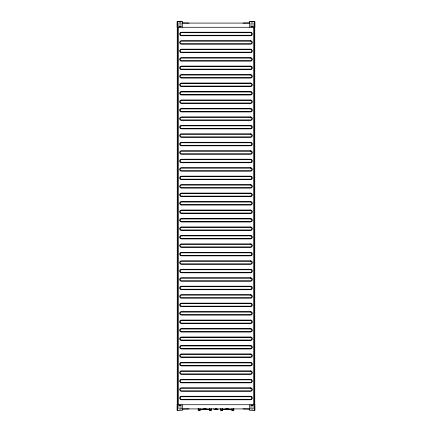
<?xml version="1.0" encoding="UTF-8"?>
<svg xmlns="http://www.w3.org/2000/svg" width="432" height="432" viewBox="0 0 432 432"><rect width="100%" height="100%" fill="white"/><g stroke="black" fill="none" stroke-linecap="round" stroke-linejoin="round"><path stroke-width="0.65" d="M177.282 404.73L177.282 27.27M205.384 409.212L205.465 409.531L205.767 409.212M227.534 408.753L227.615 409.531L227.918 408.753M253.924 410.238L254.718 410.238L254.718 21.762L249.718 21.6L254.88 21.6L254.88 27.27L177.12 27.27L177.12 21.6L182.282 21.6L182.282 27.27M254.718 404.73L254.718 27.27M177.331 409.563L177.331 409.963M254.669 409.963L254.669 409.563M208.688 409.477L206.188 409.682L209.736 409.477M200.119 409.682L202.365 409.682L202.943 409.104C206.08 408.218 207.128 409.849 209.736 409.682M230.839 409.477L228.339 409.682L231.881 409.525M223.312 409.477L225.542 409.73L226.395 409.104L225.747 409.525L222.264 409.682L224.51 409.682L225.094 409.104C228.231 408.218 229.279 409.849 231.881 409.682M201.161 409.477L203.391 409.73L203.926 409.423M199.681 409.844L198.855 409.844M209.704 408.91L209.612 410.319L210.184 410.162M210.994 409.844L210.168 409.844M221.832 409.844L221.006 409.844M233.145 409.844L232.319 409.844M232.335 410.162L231.757 410.319L232.335 410.227M199.028 409.282L198.234 409.72L200.621 409.72L199.028 409.282L199.093 410.173L199.444 410.173L199.508 409.282M220.379 409.487L222.772 409.487L221.659 409.919L220.379 409.72M233.766 409.72L231.379 409.72L232.492 409.282L233.766 409.487M199.665 410L200.151 409.914L200.151 409.228L198.202 409.228M210.341 409.282L209.228 409.72L211.621 409.72L210.341 409.282L210.406 410.173L210.757 410.173L210.821 409.282M222.302 409.914L221.816 410.319M182.282 21.762L177.282 21.762L177.282 410.238L178.076 410.238M182.282 22.928L188.973 23.09M249.718 22.928L243.027 23.09M182.282 23.09L249.718 23.09M178.778 26.811L181.202 26.811M250.798 26.811L253.222 26.811M178.778 405.189L181.202 405.189M250.798 405.189L253.222 405.189M181.931 408.91L250.036 408.91M182.282 409.072L188.973 408.91M197.996 409.072L198.634 409.072M200.227 409.072L200.545 409.072M209.309 409.072L209.763 409.072M211.459 409.072L211.858 409.072M220.142 409.072L220.541 409.072M222.237 409.072L222.691 409.072M231.455 409.072L231.773 409.072M233.366 409.072L234.004 409.072M249.718 409.072L243.027 408.91M198.153 409.12L198.472 409.12M209.466 409.12L209.763 409.12M222.237 409.12L222.534 409.12M233.528 409.12L233.847 409.12M204.082 409.212L204.466 409.212M209.698 409.228L211.648 409.228M215.422 409.228L215.422 408.91L218.074 409.244L218.074 409.563L213.608 409.228L213.608 408.91M220.352 409.228L222.302 409.228M227.534 409.212L227.918 409.212M233.798 409.228L231.849 409.228L231.849 409.914L232.335 410M202.624 409.423L207.225 409.423M224.775 409.423L229.376 409.423M200.119 409.525L203.661 409.682M199.665 410.162L200.243 410.319L199.665 410.227M221.816 410.162L222.388 410.319L222.296 408.91M209.704 410.227L210.184 410.227M221.816 410.227L222.296 410.227M209.698 409.914L210.184 410.319M216.756 408.98L216.481 408.91A2.759 1.949 -90 0 1 215.519 408.91M229.057 409.104L229.635 409.682M206.906 409.104L207.49 409.682M206.253 409.525L205.675 408.942L206.188 409.682M225.094 409.104L224.51 409.682M202.943 409.104L202.365 409.682M253.606 27.27L253.606 404.73M249.912 408.91L249.912 409.212M249.718 21.762L249.718 27.27M249.718 404.73L249.718 410.4L254.88 410.4L254.88 404.73L177.12 404.73L177.12 410.4L182.282 410.4L182.282 404.73M233.55 409.228L233.55 408.91L233.528 410.319L233.129 410.319L233.129 409.228M232.972 409.282L232.907 410.173L232.556 410.173L232.492 409.282M232.335 409.228L232.335 410.319M232.016 408.91L232.016 409.228M231.471 409.444L231.471 409.763M226.616 409.212L226.535 409.531L226.233 409.212M222.68 409.444L222.68 409.763M222.615 409.46L222.615 409.747M222.134 408.91L222.134 409.228M221.659 409.282L221.594 410.173L221.243 410.173L221.179 409.282M221.022 409.228L221.022 410.319L220.622 410.319L220.482 408.91L220.601 409.228M216.167 409.244L216.167 409.563M211.399 409.228L211.518 408.91L211.378 410.319L210.978 410.319L210.978 409.228M209.866 408.91L209.866 409.228M209.32 409.444L209.32 409.763M204.466 408.753L204.385 409.531L204.082 408.753M200.529 409.444L200.529 409.763M200.464 409.46L200.464 409.747M199.984 408.91L199.984 409.228M199.665 409.228L199.665 410.319M198.871 409.228L198.871 410.319L198.472 410.319L198.337 408.91L198.45 409.228M182.088 408.91L182.088 409.212M178.394 27.27L178.394 404.73M233.366 409.601A0.637 0.637 0 0 1 232.178 409.919M221.735 410.157A0.637 0.637 0 0 1 220.779 409.601M199.822 409.919A0.637 0.637 0 0 1 198.634 409.601M211.221 409.601A0.637 0.637 0 0 1 210.265 410.157M250.544 32.233L181.456 32.233A1.755 1.755 0 0 0 179.701 33.988A1.755 1.755 0 0 0 181.456 35.737L250.544 35.737A1.755 1.755 0 0 0 252.299 33.988A1.755 1.755 0 0 0 250.544 32.233M250.544 32.713L181.456 32.713A1.274 1.274 0 0 0 180.182 33.988A1.274 1.274 0 0 0 181.456 35.262L250.544 35.262A1.274 1.274 0 0 0 251.818 33.988A1.274 1.274 0 0 0 250.544 32.713M250.544 40.7L181.456 40.7A1.755 1.755 0 0 0 179.701 42.449A1.755 1.755 0 0 0 181.456 44.204L250.544 44.204A1.755 1.755 0 0 0 252.299 42.449A1.755 1.755 0 0 0 250.544 40.7M250.544 41.175L181.456 41.175A1.274 1.274 0 0 0 180.182 42.449A1.274 1.274 0 0 0 181.456 43.724L250.544 43.724A1.274 1.274 0 0 0 251.818 42.449A1.274 1.274 0 0 0 250.544 41.175M250.544 49.167L181.456 49.167A1.755 1.755 0 0 0 179.701 50.917A1.755 1.755 0 0 0 181.456 52.672L250.544 52.672A1.755 1.755 0 0 0 252.299 50.917A1.755 1.755 0 0 0 250.544 49.167M250.544 49.642L181.456 49.642A1.274 1.274 0 0 0 180.182 50.917A1.274 1.274 0 0 0 181.456 52.191L250.544 52.191A1.274 1.274 0 0 0 251.818 50.917A1.274 1.274 0 0 0 250.544 49.642M250.544 57.629L181.456 57.629A1.755 1.755 0 0 0 179.701 59.384A1.755 1.755 0 0 0 181.456 61.133L250.544 61.133A1.755 1.755 0 0 0 252.299 59.384A1.755 1.755 0 0 0 250.544 57.629M250.544 58.109L181.456 58.109A1.274 1.274 0 0 0 180.182 59.384A1.274 1.274 0 0 0 181.456 60.658L250.544 60.658A1.274 1.274 0 0 0 251.818 59.384A1.274 1.274 0 0 0 250.544 58.109M250.544 66.096L181.456 66.096A1.755 1.755 0 0 0 179.701 67.851A1.755 1.755 0 0 0 181.456 69.601L250.544 69.601A1.755 1.755 0 0 0 252.299 67.851A1.755 1.755 0 0 0 250.544 66.096M250.544 66.577L181.456 66.577A1.274 1.274 0 0 0 180.182 67.851A1.274 1.274 0 0 0 181.456 69.125L250.544 69.125A1.274 1.274 0 0 0 251.818 67.851A1.274 1.274 0 0 0 250.544 66.577M250.544 74.563L181.456 74.563A1.755 1.755 0 0 0 179.701 76.313A1.755 1.755 0 0 0 181.456 78.068L250.544 78.068A1.755 1.755 0 0 0 252.299 76.313A1.755 1.755 0 0 0 250.544 74.563M250.544 75.038L181.456 75.038A1.274 1.274 0 0 0 180.182 76.313A1.274 1.274 0 0 0 181.456 77.587L250.544 77.587A1.274 1.274 0 0 0 251.818 76.313A1.274 1.274 0 0 0 250.544 75.038M250.544 83.025L181.456 83.025A1.755 1.755 0 0 0 179.701 84.78A1.755 1.755 0 0 0 181.456 86.535L250.544 86.535A1.755 1.755 0 0 0 252.299 84.78A1.755 1.755 0 0 0 250.544 83.025M250.544 83.506L181.456 83.506A1.274 1.274 0 0 0 180.182 84.78A1.274 1.274 0 0 0 181.456 86.054L250.544 86.054A1.274 1.274 0 0 0 251.818 84.78A1.274 1.274 0 0 0 250.544 83.506M250.544 91.492L181.456 91.492A1.755 1.755 0 0 0 179.701 93.247A1.755 1.755 0 0 0 181.456 94.997L250.544 94.997A1.755 1.755 0 0 0 252.299 93.247A1.755 1.755 0 0 0 250.544 91.492M250.544 91.973L181.456 91.973A1.274 1.274 0 0 0 180.182 93.247A1.274 1.274 0 0 0 181.456 94.522L250.544 94.522A1.274 1.274 0 0 0 251.818 93.247A1.274 1.274 0 0 0 250.544 91.973M250.544 99.959L181.456 99.959A1.755 1.755 0 0 0 179.701 101.714A1.755 1.755 0 0 0 181.456 103.464L250.544 103.464A1.755 1.755 0 0 0 252.299 101.714A1.755 1.755 0 0 0 250.544 99.959M250.544 100.435L181.456 100.435A1.274 1.274 0 0 0 180.182 101.714A1.274 1.274 0 0 0 181.456 102.989L250.544 102.989A1.274 1.274 0 0 0 251.818 101.714A1.274 1.274 0 0 0 250.544 100.435M250.544 108.427L181.456 108.427A1.755 1.755 0 0 0 179.701 110.176A1.755 1.755 0 0 0 181.456 111.931L250.544 111.931A1.755 1.755 0 0 0 252.299 110.176A1.755 1.755 0 0 0 250.544 108.427M250.544 108.902L181.456 108.902A1.274 1.274 0 0 0 180.182 110.176A1.274 1.274 0 0 0 181.456 111.451L250.544 111.451A1.274 1.274 0 0 0 251.818 110.176A1.274 1.274 0 0 0 250.544 108.902M250.544 116.888L181.456 116.888A1.755 1.755 0 0 0 179.701 118.643A1.755 1.755 0 0 0 181.456 120.398L250.544 120.398A1.755 1.755 0 0 0 252.299 118.643A1.755 1.755 0 0 0 250.544 116.888M250.544 117.369L181.456 117.369A1.274 1.274 0 0 0 180.182 118.643A1.274 1.274 0 0 0 181.456 119.918L250.544 119.918A1.274 1.274 0 0 0 251.818 118.643A1.274 1.274 0 0 0 250.544 117.369M250.544 125.356L181.456 125.356A1.755 1.755 0 0 0 179.701 127.111A1.755 1.755 0 0 0 181.456 128.86L250.544 128.86A1.755 1.755 0 0 0 252.299 127.111A1.755 1.755 0 0 0 250.544 125.356M250.544 125.836L181.456 125.836A1.274 1.274 0 0 0 180.182 127.111A1.274 1.274 0 0 0 181.456 128.385L250.544 128.385A1.274 1.274 0 0 0 251.818 127.111A1.274 1.274 0 0 0 250.544 125.836M250.544 133.823L181.456 133.823A1.755 1.755 0 0 0 179.701 135.572A1.755 1.755 0 0 0 181.456 137.327L250.544 137.327A1.755 1.755 0 0 0 252.299 135.572A1.755 1.755 0 0 0 250.544 133.823M250.544 134.298L181.456 134.298A1.274 1.274 0 0 0 180.182 135.572A1.274 1.274 0 0 0 181.456 136.852L250.544 136.852A1.274 1.274 0 0 0 251.818 135.572A1.274 1.274 0 0 0 250.544 134.298M250.544 142.29L181.456 142.29A1.755 1.755 0 0 0 179.701 144.04A1.755 1.755 0 0 0 181.456 145.795L250.544 145.795A1.755 1.755 0 0 0 252.299 144.04A1.755 1.755 0 0 0 250.544 142.29M250.544 142.765L181.456 142.765A1.274 1.274 0 0 0 180.182 144.04A1.274 1.274 0 0 0 181.456 145.314L250.544 145.314A1.274 1.274 0 0 0 251.818 144.04A1.274 1.274 0 0 0 250.544 142.765M250.544 150.752L181.456 150.752A1.755 1.755 0 0 0 179.701 152.507A1.755 1.755 0 0 0 181.456 154.262L250.544 154.262A1.755 1.755 0 0 0 252.299 152.507A1.755 1.755 0 0 0 250.544 150.752M250.544 151.232L181.456 151.232A1.274 1.274 0 0 0 180.182 152.507A1.274 1.274 0 0 0 181.456 153.781L250.544 153.781A1.274 1.274 0 0 0 251.818 152.507A1.274 1.274 0 0 0 250.544 151.232M250.544 159.219L181.456 159.219A1.755 1.755 0 0 0 179.701 160.974A1.755 1.755 0 0 0 181.456 162.724L250.544 162.724A1.755 1.755 0 0 0 252.299 160.974A1.755 1.755 0 0 0 250.544 159.219M250.544 159.7L181.456 159.7A1.274 1.274 0 0 0 180.182 160.974A1.274 1.274 0 0 0 181.456 162.248L250.544 162.248A1.274 1.274 0 0 0 251.818 160.974A1.274 1.274 0 0 0 250.544 159.7M250.544 167.686L181.456 167.686A1.755 1.755 0 0 0 179.701 169.436A1.755 1.755 0 0 0 181.456 171.191L250.544 171.191A1.755 1.755 0 0 0 252.299 169.436A1.755 1.755 0 0 0 250.544 167.686M250.544 168.161L181.456 168.161A1.274 1.274 0 0 0 180.182 169.436A1.274 1.274 0 0 0 181.456 170.716L250.544 170.716A1.274 1.274 0 0 0 251.818 169.436A1.274 1.274 0 0 0 250.544 168.161M250.544 176.153L181.456 176.153A1.755 1.755 0 0 0 179.701 177.903A1.755 1.755 0 0 0 181.456 179.658L250.544 179.658A1.755 1.755 0 0 0 252.299 177.903A1.755 1.755 0 0 0 250.544 176.153M250.544 176.629L181.456 176.629A1.274 1.274 0 0 0 180.182 177.903A1.274 1.274 0 0 0 181.456 179.177L250.544 179.177A1.274 1.274 0 0 0 251.818 177.903A1.274 1.274 0 0 0 250.544 176.629M250.544 184.615L181.456 184.615A1.755 1.755 0 0 0 179.701 186.37A1.755 1.755 0 0 0 181.456 188.125L250.544 188.125A1.755 1.755 0 0 0 252.299 186.37A1.755 1.755 0 0 0 250.544 184.615M250.544 185.096L181.456 185.096A1.274 1.274 0 0 0 180.182 186.37A1.274 1.274 0 0 0 181.456 187.645L250.544 187.645A1.274 1.274 0 0 0 251.818 186.37A1.274 1.274 0 0 0 250.544 185.096M250.544 193.082L181.456 193.082A1.755 1.755 0 0 0 179.701 194.837A1.755 1.755 0 0 0 181.456 196.587L250.544 196.587A1.755 1.755 0 0 0 252.299 194.837A1.755 1.755 0 0 0 250.544 193.082M250.544 193.563L181.456 193.563A1.274 1.274 0 0 0 180.182 194.837A1.274 1.274 0 0 0 181.456 196.112L250.544 196.112A1.274 1.274 0 0 0 251.818 194.837A1.274 1.274 0 0 0 250.544 193.563M250.544 201.55L181.456 201.55A1.755 1.755 0 0 0 179.701 203.299A1.755 1.755 0 0 0 181.456 205.054L250.544 205.054A1.755 1.755 0 0 0 252.299 203.299A1.755 1.755 0 0 0 250.544 201.55M250.544 202.025L181.456 202.025A1.274 1.274 0 0 0 180.182 203.299A1.274 1.274 0 0 0 181.456 204.574L250.544 204.574A1.274 1.274 0 0 0 251.818 203.299A1.274 1.274 0 0 0 250.544 202.025M250.544 210.017L181.456 210.017A1.755 1.755 0 0 0 179.701 211.766A1.755 1.755 0 0 0 181.456 213.521L250.544 213.521A1.755 1.755 0 0 0 252.299 211.766A1.755 1.755 0 0 0 250.544 210.017M250.544 210.492L181.456 210.492A1.274 1.274 0 0 0 180.182 211.766A1.274 1.274 0 0 0 181.456 213.041L250.544 213.041A1.274 1.274 0 0 0 251.818 211.766A1.274 1.274 0 0 0 250.544 210.492M250.544 218.479L181.456 218.479A1.755 1.755 0 0 0 179.701 220.234A1.755 1.755 0 0 0 181.456 221.983L250.544 221.983A1.755 1.755 0 0 0 252.299 220.234A1.755 1.755 0 0 0 250.544 218.479M250.544 218.959L181.456 218.959A1.274 1.274 0 0 0 180.182 220.234A1.274 1.274 0 0 0 181.456 221.508L250.544 221.508A1.274 1.274 0 0 0 251.818 220.234A1.274 1.274 0 0 0 250.544 218.959M250.544 226.946L181.456 226.946A1.755 1.755 0 0 0 179.701 228.701A1.755 1.755 0 0 0 181.456 230.45L250.544 230.45A1.755 1.755 0 0 0 252.299 228.701A1.755 1.755 0 0 0 250.544 226.946M250.544 227.426L181.456 227.426A1.274 1.274 0 0 0 180.182 228.701A1.274 1.274 0 0 0 181.456 229.975L250.544 229.975A1.274 1.274 0 0 0 251.818 228.701A1.274 1.274 0 0 0 250.544 227.426M250.544 235.413L181.456 235.413A1.755 1.755 0 0 0 179.701 237.163A1.755 1.755 0 0 0 181.456 238.918L250.544 238.918A1.755 1.755 0 0 0 252.299 237.163A1.755 1.755 0 0 0 250.544 235.413M250.544 235.888L181.456 235.888A1.274 1.274 0 0 0 180.182 237.163A1.274 1.274 0 0 0 181.456 238.437L250.544 238.437A1.274 1.274 0 0 0 251.818 237.163A1.274 1.274 0 0 0 250.544 235.888M250.544 243.875L181.456 243.875A1.755 1.755 0 0 0 179.701 245.63A1.755 1.755 0 0 0 181.456 247.385L250.544 247.385A1.755 1.755 0 0 0 252.299 245.63A1.755 1.755 0 0 0 250.544 243.875M250.544 244.355L181.456 244.355A1.274 1.274 0 0 0 180.182 245.63A1.274 1.274 0 0 0 181.456 246.904L250.544 246.904A1.274 1.274 0 0 0 251.818 245.63A1.274 1.274 0 0 0 250.544 244.355M250.544 252.342L181.456 252.342A1.755 1.755 0 0 0 179.701 254.097A1.755 1.755 0 0 0 181.456 255.847L250.544 255.847A1.755 1.755 0 0 0 252.299 254.097A1.755 1.755 0 0 0 250.544 252.342M250.544 252.823L181.456 252.823A1.274 1.274 0 0 0 180.182 254.097A1.274 1.274 0 0 0 181.456 255.371L250.544 255.371A1.274 1.274 0 0 0 251.818 254.097A1.274 1.274 0 0 0 250.544 252.823M250.544 260.809L181.456 260.809A1.755 1.755 0 0 0 179.701 262.564A1.755 1.755 0 0 0 181.456 264.314L250.544 264.314A1.755 1.755 0 0 0 252.299 262.564A1.755 1.755 0 0 0 250.544 260.809M250.544 261.284L181.456 261.284A1.274 1.274 0 0 0 180.182 262.564A1.274 1.274 0 0 0 181.456 263.839L250.544 263.839A1.274 1.274 0 0 0 251.818 262.564A1.274 1.274 0 0 0 250.544 261.284M250.544 269.276L181.456 269.276A1.755 1.755 0 0 0 179.701 271.026A1.755 1.755 0 0 0 181.456 272.781L250.544 272.781A1.755 1.755 0 0 0 252.299 271.026A1.755 1.755 0 0 0 250.544 269.276M250.544 269.752L181.456 269.752A1.274 1.274 0 0 0 180.182 271.026A1.274 1.274 0 0 0 181.456 272.3L250.544 272.3A1.274 1.274 0 0 0 251.818 271.026A1.274 1.274 0 0 0 250.544 269.752M250.544 277.738L181.456 277.738A1.755 1.755 0 0 0 179.701 279.493A1.755 1.755 0 0 0 181.456 281.248L250.544 281.248A1.755 1.755 0 0 0 252.299 279.493A1.755 1.755 0 0 0 250.544 277.738M250.544 278.219L181.456 278.219A1.274 1.274 0 0 0 180.182 279.493A1.274 1.274 0 0 0 181.456 280.768L250.544 280.768A1.274 1.274 0 0 0 251.818 279.493A1.274 1.274 0 0 0 250.544 278.219M250.544 286.205L181.456 286.205A1.755 1.755 0 0 0 179.701 287.96A1.755 1.755 0 0 0 181.456 289.71L250.544 289.71A1.755 1.755 0 0 0 252.299 287.96A1.755 1.755 0 0 0 250.544 286.205M250.544 286.686L181.456 286.686A1.274 1.274 0 0 0 180.182 287.96A1.274 1.274 0 0 0 181.456 289.235L250.544 289.235A1.274 1.274 0 0 0 251.818 287.96A1.274 1.274 0 0 0 250.544 286.686M250.544 294.673L181.456 294.673A1.755 1.755 0 0 0 179.701 296.428A1.755 1.755 0 0 0 181.456 298.177L250.544 298.177A1.755 1.755 0 0 0 252.299 296.428A1.755 1.755 0 0 0 250.544 294.673M250.544 295.148L181.456 295.148A1.274 1.274 0 0 0 180.182 296.428A1.274 1.274 0 0 0 181.456 297.702L250.544 297.702A1.274 1.274 0 0 0 251.818 296.428A1.274 1.274 0 0 0 250.544 295.148M250.544 303.14L181.456 303.14A1.755 1.755 0 0 0 179.701 304.889A1.755 1.755 0 0 0 181.456 306.644L250.544 306.644A1.755 1.755 0 0 0 252.299 304.889A1.755 1.755 0 0 0 250.544 303.14M250.544 303.615L181.456 303.615A1.274 1.274 0 0 0 180.182 304.889A1.274 1.274 0 0 0 181.456 306.164L250.544 306.164A1.274 1.274 0 0 0 251.818 304.889A1.274 1.274 0 0 0 250.544 303.615M250.544 311.602L181.456 311.602A1.755 1.755 0 0 0 179.701 313.357A1.755 1.755 0 0 0 181.456 315.112L250.544 315.112A1.755 1.755 0 0 0 252.299 313.357A1.755 1.755 0 0 0 250.544 311.602M250.544 312.082L181.456 312.082A1.274 1.274 0 0 0 180.182 313.357A1.274 1.274 0 0 0 181.456 314.631L250.544 314.631A1.274 1.274 0 0 0 251.818 313.357A1.274 1.274 0 0 0 250.544 312.082M250.544 320.069L181.456 320.069A1.755 1.755 0 0 0 179.701 321.824A1.755 1.755 0 0 0 181.456 323.573L250.544 323.573A1.755 1.755 0 0 0 252.299 321.824A1.755 1.755 0 0 0 250.544 320.069M250.544 320.549L181.456 320.549A1.274 1.274 0 0 0 180.182 321.824A1.274 1.274 0 0 0 181.456 323.098L250.544 323.098A1.274 1.274 0 0 0 251.818 321.824A1.274 1.274 0 0 0 250.544 320.549M250.544 328.536L181.456 328.536A1.755 1.755 0 0 0 179.701 330.286A1.755 1.755 0 0 0 181.456 332.041L250.544 332.041A1.755 1.755 0 0 0 252.299 330.286A1.755 1.755 0 0 0 250.544 328.536M250.544 329.011L181.456 329.011A1.274 1.274 0 0 0 180.182 330.286A1.274 1.274 0 0 0 181.456 331.565L250.544 331.565A1.274 1.274 0 0 0 251.818 330.286A1.274 1.274 0 0 0 250.544 329.011M250.544 337.003L181.456 337.003A1.755 1.755 0 0 0 179.701 338.753A1.755 1.755 0 0 0 181.456 340.508L250.544 340.508A1.755 1.755 0 0 0 252.299 338.753A1.755 1.755 0 0 0 250.544 337.003M250.544 337.478L181.456 337.478A1.274 1.274 0 0 0 180.182 338.753A1.274 1.274 0 0 0 181.456 340.027L250.544 340.027A1.274 1.274 0 0 0 251.818 338.753A1.274 1.274 0 0 0 250.544 337.478M250.544 345.465L181.456 345.465A1.755 1.755 0 0 0 179.701 347.22A1.755 1.755 0 0 0 181.456 348.975L250.544 348.975A1.755 1.755 0 0 0 252.299 347.22A1.755 1.755 0 0 0 250.544 345.465M250.544 345.946L181.456 345.946A1.274 1.274 0 0 0 180.182 347.22A1.274 1.274 0 0 0 181.456 348.494L250.544 348.494A1.274 1.274 0 0 0 251.818 347.22A1.274 1.274 0 0 0 250.544 345.946M250.544 353.932L181.456 353.932A1.755 1.755 0 0 0 179.701 355.687A1.755 1.755 0 0 0 181.456 357.437L250.544 357.437A1.755 1.755 0 0 0 252.299 355.687A1.755 1.755 0 0 0 250.544 353.932M250.544 354.413L181.456 354.413A1.274 1.274 0 0 0 180.182 355.687A1.274 1.274 0 0 0 181.456 356.962L250.544 356.962A1.274 1.274 0 0 0 251.818 355.687A1.274 1.274 0 0 0 250.544 354.413M250.544 362.399L181.456 362.399A1.755 1.755 0 0 0 179.701 364.149A1.755 1.755 0 0 0 181.456 365.904L250.544 365.904A1.755 1.755 0 0 0 252.299 364.149A1.755 1.755 0 0 0 250.544 362.399M250.544 362.875L181.456 362.875A1.274 1.274 0 0 0 180.182 364.149A1.274 1.274 0 0 0 181.456 365.423L250.544 365.423A1.274 1.274 0 0 0 251.818 364.149A1.274 1.274 0 0 0 250.544 362.875M250.544 370.867L181.456 370.867A1.755 1.755 0 0 0 179.701 372.616A1.755 1.755 0 0 0 181.456 374.371L250.544 374.371A1.755 1.755 0 0 0 252.299 372.616A1.755 1.755 0 0 0 250.544 370.867M250.544 371.342L181.456 371.342A1.274 1.274 0 0 0 180.182 372.616A1.274 1.274 0 0 0 181.456 373.891L250.544 373.891A1.274 1.274 0 0 0 251.818 372.616A1.274 1.274 0 0 0 250.544 371.342M250.544 379.328L181.456 379.328A1.755 1.755 0 0 0 179.701 381.083A1.755 1.755 0 0 0 181.456 382.833L250.544 382.833A1.755 1.755 0 0 0 252.299 381.083A1.755 1.755 0 0 0 250.544 379.328M250.544 379.809L181.456 379.809A1.274 1.274 0 0 0 180.182 381.083A1.274 1.274 0 0 0 181.456 382.358L250.544 382.358A1.274 1.274 0 0 0 251.818 381.083A1.274 1.274 0 0 0 250.544 379.809M250.544 387.796L181.456 387.796A1.755 1.755 0 0 0 179.701 389.551A1.755 1.755 0 0 0 181.456 391.3L250.544 391.3A1.755 1.755 0 0 0 252.299 389.551A1.755 1.755 0 0 0 250.544 387.796M250.544 388.276L181.456 388.276A1.274 1.274 0 0 0 180.182 389.551A1.274 1.274 0 0 0 181.456 390.825L250.544 390.825A1.274 1.274 0 0 0 251.818 389.551A1.274 1.274 0 0 0 250.544 388.276M250.544 396.263L181.456 396.263A1.755 1.755 0 0 0 179.701 398.012A1.755 1.755 0 0 0 181.456 399.767L250.544 399.767A1.755 1.755 0 0 0 252.299 398.012A1.755 1.755 0 0 0 250.544 396.263M250.544 396.738L181.456 396.738A1.274 1.274 0 0 0 180.182 398.012A1.274 1.274 0 0 0 181.456 399.287L250.544 399.287A1.274 1.274 0 0 0 251.818 398.012A1.274 1.274 0 0 0 250.544 396.738M233.701 409.228L233.663 408.91L233.663 409.228M253.055 26.492L253.055 23.177A1.766 1.766 0 0 0 251.03 23.177L251.03 26.492A1.766 1.766 0 0 0 253.055 26.492M253.055 408.823L253.055 405.508A1.766 1.766 0 0 0 251.03 405.508L251.03 408.823A1.766 1.766 0 0 0 253.055 408.823M180.97 26.492L180.97 23.177A1.766 1.766 0 0 0 178.945 23.177L178.945 26.492A1.766 1.766 0 0 0 180.97 26.492M180.97 408.823L180.97 405.508A1.766 1.766 0 0 0 178.945 405.508L178.945 408.823A1.766 1.766 0 0 0 180.97 408.823"/></g></svg>
